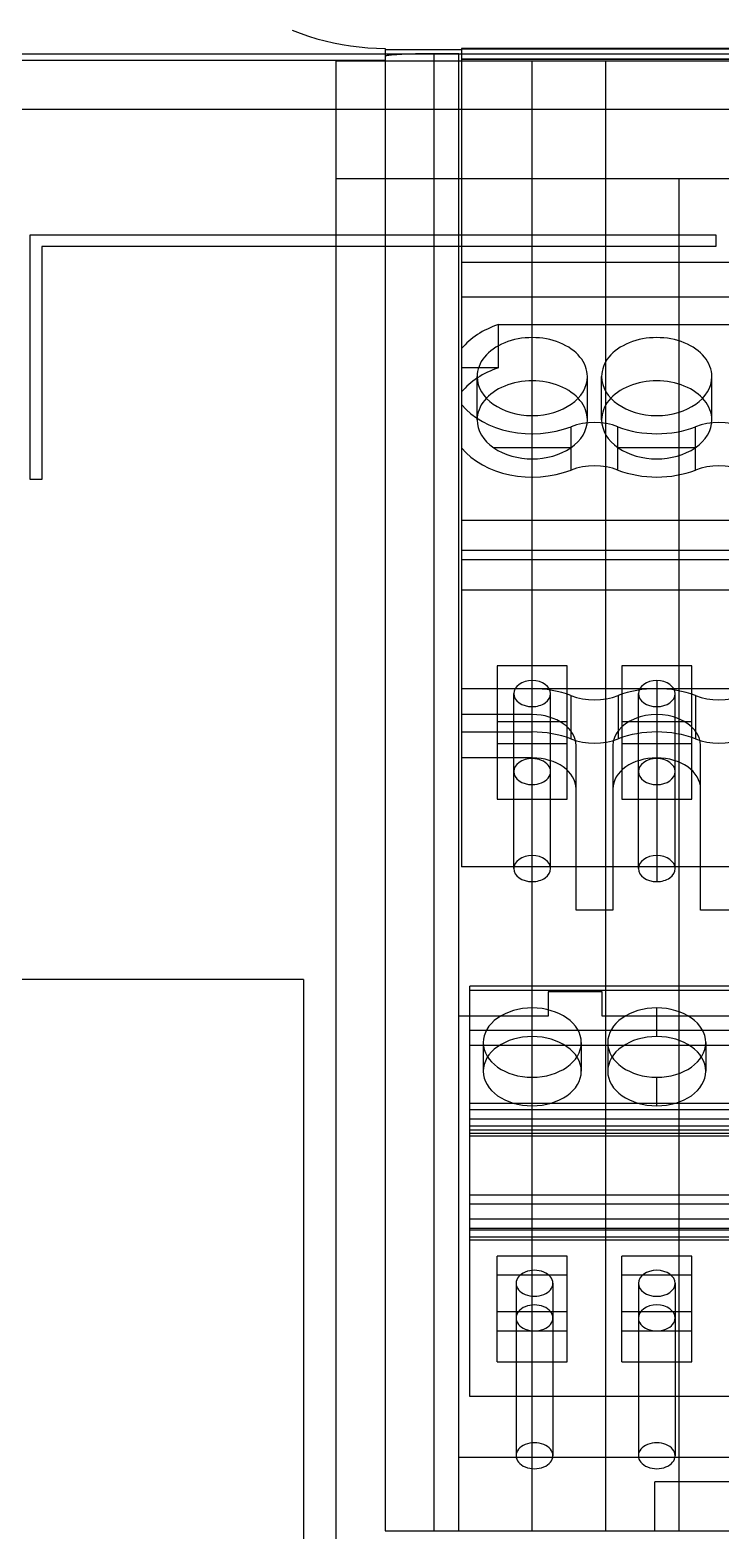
# Model space of a CAD drawing. Extents: x 0 to 226, y 0 to 690.
# Drawn here: x 83.5 to 111.7, y 444.2 to 505.5 of the extents above; entities that cross this region are included whole.
import ezdxf

# ---------------------------------------------------------------- set-up
doc = ezdxf.new("R2010")
doc.units = 0
doc.layers.add('-15N-THT. THIẾT BỊ ĐÓNG MỞ', color=40, linetype='CONTINUOUS')

# ---------------------------------------------------------------- blocks, each defined once
blk = doc.blocks.new('06 - N - SC VSD ATV630D30~D45N4')
at = {"layer": '-15N-THT. THIẾT BỊ ĐÓNG MỞ'}
for p, q in [((-18.799, 160.841), (-18.466, 160.711)), ((-18.466, 160.711), (-18.129, 160.593)), ((-18.129, 160.593), (-17.79, 160.488)), ((-17.79, 160.488), (-17.448, 160.395)), ((-17.448, 160.395), (-17.105, 160.315)), ((-17.105, 160.315), (-16.76, 160.247)), ((-16.76, 160.247), (-16.413, 160.191)), ((-16.413, 160.191), (-16.064, 160.148)), ((-16.064, 160.148), (-15.713, 160.116)), ((-15.713, 160.116), (-15.358, 160.097)), ((-15.358, 160.097), (-15, 160.091)), ((-15, 160.091), (-15, 160.091)), ((-15, 160.091), (-15, 99.591)), ((-15, 160.042), (-11.88, 160.042)), ((-11.88, 160.091), (-11.88, 160.091)), ((34.52, 160.091), (-11.88, 160.091)), ((-11.88, 160.091), (-11.88, 159.662)), ((34.52, 160.055), (-11.88, 160.055)), ((-105, 159.864), (104.99, 159.864)), ((-15, 159.594), (-100.991, 159.594)), ((-17, 34.535), (-17, 159.594)), ((-17, 159.594), (-17, 159.594)), ((-17, 159.584), (104.03, 159.584)), ((-17, 159.584), (-17, 159.584)), ((-14.998, 159.772), (-15, 159.767)), ((-15, 159.584), (-15, 159.584)), ((-14.991, 159.777), (-14.998, 159.772)), ((-14.98, 159.782), (-14.991, 159.777)), ((-14.965, 159.787), (-14.98, 159.782)), ((-14.945, 159.792), (-14.965, 159.787)), ((-14.921, 159.797), (-14.945, 159.792)), ((-14.893, 159.801), (-14.921, 159.797)), ((-14.86, 159.806), (-14.893, 159.801)), ((-14.824, 159.81), (-14.86, 159.806)), ((-14.783, 159.815), (-14.824, 159.81)), ((-14.738, 159.819), (-14.783, 159.815)), ((-14.69, 159.823), (-14.738, 159.819)), ((-14.638, 159.827), (-14.69, 159.823)), ((-14.582, 159.831), (-14.638, 159.827)), ((-14.523, 159.835), (-14.582, 159.831)), ((-14.46, 159.839), (-14.523, 159.835)), ((-14.394, 159.843), (-14.46, 159.839)), ((-14.325, 159.846), (-14.394, 159.843)), ((-14.253, 159.849), (-14.325, 159.846)), ((-14.178, 159.852), (-14.253, 159.849)), ((-14.101, 159.855), (-14.178, 159.852)), ((-14.021, 159.857), (-14.101, 159.855)), ((-13.939, 159.86), (-14.021, 159.857)), ((-13.855, 159.862), (-13.939, 159.86)), ((-13.769, 159.864), (-13.855, 159.862)), ((-13.677, 159.866), (-13.769, 159.864)), ((-13.584, 159.868), (-13.677, 159.866)), ((-13.489, 159.869), (-13.584, 159.868)), ((-13.392, 159.87), (-13.489, 159.869)), ((-13.295, 159.871), (-13.392, 159.87)), ((-13.197, 159.872), (-13.295, 159.871)), ((-13.099, 159.872), (-13.197, 159.872)), ((-13, 159.872), (-13.099, 159.872)), ((-12, 159.872), (-13, 159.872)), ((-13, 99.591), (-13, 159.872)), ((-12, 99.591), (-12, 159.872)), ((-12, 159.584), (-12, 159.584)), ((-11.88, 159.662), (34.52, 159.662)), ((-11.88, 159.652), (-11.88, 159.652)), ((-11.88, 159.652), (34.52, 159.652)), ((-11.88, 159.652), (-11.88, 126.686)), ((-11.88, 159.584), (-11.88, 159.584)), ((-9, 99.591), (-9, 159.584)), ((-9, 159.584), (-9, 159.584)), ((-6, 159.584), (-6, 159.584)), ((-6, 99.591), (-6, 159.584)), ((93.553, 157.602), (-93.563, 157.602)), ((101.088, 154.765), (-17, 154.765)), ((-17, 154.765), (-17, 154.765)), ((-9, 154.765), (-9, 154.765)), ((-6, 154.765), (-6, 154.765)), ((-3, 154.765), (-3, 154.765)), ((-3, 99.591), (-3, 154.765)), ((-29.491, 152.482), (-1.509, 152.482)), ((-29.491, 142.5), (-29.491, 152.482)), ((-29.009, 152), (-29.009, 142.5)), ((-29.009, 152), (-29.009, 152)), ((-1.509, 152), (-29.009, 152)), ((-1.509, 152.482), (-1.509, 152)), ((-1.509, 152.482), (-1.509, 152.482)), ((-1.509, 152), (-1.509, 152)), ((34.52, 151.359), (-11.88, 151.359)), ((-11.88, 149.945), (34.52, 149.945)), ((-10.375, 147.051), (-10.375, 148.819)), ((-10.375, 148.819), (2.535, 148.819)), ((-10.375, 147.051), (-11.88, 147.051)), ((-11.25, 144.93), (-11.25, 146.697)), ((-6.75, 144.93), (-6.75, 146.697)), ((-6.17, 144.93), (-6.17, 146.697)), ((-1.67, 144.93), (-1.67, 146.697)), ((-7.418, 142.882), (-7.418, 144.649)), ((-5.502, 142.882), (-5.502, 144.649)), ((-2.338, 142.882), (-2.338, 144.649)), ((-7.429, 143.79), (-10.571, 143.79)), ((-2.349, 143.79), (-5.491, 143.79)), ((-29.009, 142.5), (-29.491, 142.5)), ((-29.009, 142.5), (-29.009, 142.5)), ((34.52, 140.828), (-11.88, 140.828)), ((-11.88, 139.61), (34.52, 139.61)), ((34.52, 139.219), (-11.88, 139.219)), ((-11.88, 138), (34.52, 138)), ((-7.575, 134.889), (-10.425, 134.889)), ((-10.425, 134.889), (-10.425, 129.444)), ((-7.575, 129.444), (-7.575, 134.889)), ((-2.495, 134.889), (-5.345, 134.889)), ((-5.345, 134.889), (-5.345, 129.444)), ((-2.495, 129.444), (-2.495, 134.889)), ((-3.92, 134.288), (-3.92, 126.085)), ((-11.88, 133.962), (34.52, 133.962)), ((-9.75, 126.615), (-9.75, 133.757)), ((-8.25, 126.615), (-8.25, 133.757)), ((-7.42, 133.677), (-7.42, 131.909)), ((-5.5, 133.677), (-5.5, 131.909)), ((-4.67, 130.575), (-4.67, 133.757)), ((-3.17, 130.575), (-3.17, 133.757)), ((-2.34, 133.677), (-2.34, 131.909)), ((-9, 132.902), (-11.88, 132.902)), ((-10.425, 132.626), (-7.575, 132.626)), ((-5.345, 132.626), (-2.495, 132.626)), ((-11.88, 132.195), (-9, 132.195)), ((-7.575, 131.707), (-10.425, 131.707)), ((-2.495, 131.707), (-5.345, 131.707)), ((-9, 131.134), (-11.88, 131.134)), ((-7.21, 124.918), (-7.21, 131.636)), ((-5.71, 131.636), (-5.71, 124.918)), ((-2.13, 124.918), (-2.13, 131.636)), ((-4.67, 126.615), (-4.67, 130.575)), ((-3.17, 126.615), (-3.17, 130.575)), ((-10.425, 129.444), (-7.575, 129.444)), ((-5.345, 129.444), (-2.495, 129.444)), ((34.52, 126.686), (-11.88, 126.686)), ((-11.88, 126.686), (-11.88, 126.686)), ((-5.71, 124.918), (-7.21, 124.918)), ((-0.63, 124.918), (-2.13, 124.918)), ((-18.333, 122.091), (-67, 122.091)), ((-18.333, 122.091), (-18.333, 43.091)), ((-18.333, 122.091), (-18.333, 122.091)), ((-11.54, 121.637), (-11.54, 121.812)), ((59.57, 121.812), (-11.54, 121.812)), ((-11.54, 111.857), (-11.54, 121.637)), ((59.57, 121.637), (-11.54, 121.637)), ((-8.35, 121.591), (-8.35, 121.591)), ((-8.35, 121.591), (-8.35, 120.591)), ((-6.15, 121.591), (-8.35, 121.591)), ((-6.15, 121.591), (-6.15, 121.591)), ((-6.15, 120.591), (-6.15, 121.591)), ((-3.92, 119.763), (-3.92, 120.93)), ((-8.35, 120.591), (-12, 120.591)), ((-12, 120.591), (-12, 120.591)), ((-11.54, 120.591), (-11.54, 120.591)), ((-8.35, 120.591), (-8.35, 120.591)), ((-6.15, 120.591), (-6.15, 120.591)), ((28.8, 120.591), (-6.15, 120.591)), ((59.57, 120.01), (-11.54, 120.01)), ((-11, 119.515), (-11, 118.349)), ((-7, 119.515), (-7, 118.349)), ((-5.92, 119.515), (-5.92, 118.349)), ((-1.92, 119.515), (-1.92, 118.349)), ((59.57, 119.397), (-11.54, 119.397)), ((-3.92, 116.934), (-3.92, 118.101)), ((59.57, 117.027), (-11.54, 117.027)), ((59.57, 116.768), (-11.54, 116.768)), ((59.57, 116.386), (-11.54, 116.386)), ((59.57, 116.109), (-11.54, 116.109)), ((-11.54, 115.957), (59.57, 115.957)), ((59.57, 115.799), (-11.54, 115.799)), ((59.57, 115.697), (-11.54, 115.697)), ((59.57, 113.293), (-11.54, 113.293)), ((59.57, 112.918), (-11.54, 112.918)), ((59.57, 112.303), (-11.54, 112.303)), ((59.57, 111.928), (-11.54, 111.928)), ((-11.54, 105.069), (-11.54, 111.857)), ((59.57, 111.857), (-11.54, 111.857)), ((59.57, 111.575), (-11.54, 111.575)), ((59.57, 111.454), (-11.54, 111.454)), ((-7.575, 110.797), (-10.425, 110.797)), ((-10.425, 106.483), (-10.425, 110.797)), ((-7.575, 106.483), (-7.575, 110.797)), ((-2.495, 110.797), (-5.345, 110.797)), ((-5.345, 106.483), (-5.345, 110.797)), ((-2.495, 106.483), (-2.495, 110.797)), ((-7.575, 110.019), (-10.425, 110.019)), ((-10.425, 110.019), (-10.425, 110.019)), ((-9.657, 109.691), (-9.657, 102.655)), ((-8.157, 109.691), (-8.157, 102.655)), ((-7.575, 110.019), (-7.575, 110.019)), ((-2.495, 110.019), (-5.345, 110.019)), ((-5.345, 110.019), (-5.345, 110.019)), ((-4.67, 109.691), (-4.67, 108.277)), ((-3.17, 109.691), (-3.17, 102.655)), ((-2.495, 110.019), (-2.495, 110.019)), ((-10.425, 108.534), (-7.575, 108.534)), ((-5.345, 108.534), (-2.495, 108.534)), ((-4.67, 108.277), (-4.67, 102.655)), ((-10.425, 107.756), (-7.575, 107.756)), ((-5.345, 107.756), (-2.495, 107.756)), ((-10.425, 106.483), (-7.575, 106.483)), ((-5.345, 106.483), (-2.495, 106.483)), ((59.57, 105.069), (-11.54, 105.069)), ((-12, 102.591), (19.5, 102.591)), ((-12, 102.591), (-12, 102.591)), ((7, 101.591), (-4, 101.591)), ((-4, 101.591), (-4, 101.591)), ((-4, 99.591), (-4, 101.591)), ((-15, 99.591), (94.99, 99.591)), ((-15, 99.591), (-15, 99.591)), ((-12, 99.591), (-12, 99.591)), ((-9, 99.591), (-9, 99.591)), ((-6, 99.591), (-6, 99.591)), ((-4, 99.591), (-4, 99.591)), ((-3, 99.591), (-3, 99.591))]:
    blk.add_line(p, q, dxfattribs=at)
for centre, major_axis, start_param, end_param in [((-9, 146.697), (3.3, 0), 2.000496, 2.631557), ((-9, 146.697), (2.25, 0), 0, 3.141593), ((-3.92, 146.697), (2.25, 0), 0, 3.141593), ((-9, 144.93), (3.3, 0), 2.000496, 2.631557), ((-9, 146.697), (2.25, 0), 3.141593, 6.283185), ((-9, 144.93), (2.25, 0), 0, 3.141593), ((-3.92, 146.697), (2.25, 0), 3.141593, 6.283185), ((-3.92, 144.93), (2.25, 0), 0, 3.141593), ((-9, 146.697), (3.3, 0), -2.631557, -1.071002), ((-9, 144.93), (2.25, 0), 3.141593, 3.939704), ((-9, 144.93), (2.25, 0), -0.798111, 0), ((-6.46, 143.408), (2, 0), 1.071002, 2.070591), ((-3.92, 144.93), (2.25, 0), 3.141593, 3.939704), ((-3.92, 146.697), (3.3, 0), -2.070591, -1.071002), ((-3.92, 144.93), (2.25, 0), -0.798111, 0), ((-1.38, 143.408), (2, 0), 1.071002, 2.070591), ((-9, 144.93), (3.3, 0), -2.631557, -1.071002), ((-9, 144.93), (2.25, 0), -2.343482, -0.798111), ((-3.92, 144.93), (2.25, 0), -2.343482, -0.798111), ((-6.46, 141.64), (2, 0), 1.071002, 2.070591), ((-3.92, 144.93), (3.3, 0), -2.070591, -1.071002), ((-1.38, 141.64), (2, 0), 1.071002, 2.070591), ((-9, 133.757), (-0.75, 0), -1.570796, 0), ((-9, 133.757), (-0.75, 0), 3.141593, 4.712389), ((-3.92, 133.757), (-0.75, 0), -1.570795, 0), ((-3.92, 133.757), (-0.75, 0), 3.141593, 4.712388), ((-9, 133.757), (-0.75, 0), 0, 1.570796), ((-9, 131.636), (3.29, 0), 1.069969, 1.570796), ((-9, 133.757), (-0.75, 0), 1.570796, 3.141593), ((-6.46, 134.917), (2, 0), -2.071623, -1.069969), ((-3.92, 131.636), (3.29, 0), 1.570796, 2.071623), ((-3.92, 133.757), (-0.75, 0), 0, 1.570795), ((-3.92, 131.636), (-3.29, 0), -2.071623, -1.570796), ((-3.92, 133.757), (-0.75, 0), 1.570797, 3.141593), ((-1.38, 134.917), (-2, 0), 1.069969, 2.071623), ((-9, 131.636), (1.79, 0), 0, 1.570796), ((-3.92, 131.636), (1.79, 0), 0, 3.141593), ((-9, 129.868), (-3.29, 0), -2.071623, -1.570796), ((-6.46, 133.149), (-2, 0), 1.069969, 2.071623), ((-3.92, 129.868), (-3.29, 0), -2.071623, -1.069969), ((-1.38, 133.149), (-2, 0), 1.069969, 2.071623), ((-9, 130.575), (-0.75, 0), -1.570796, 1.570796), ((-9, 129.868), (-1.79, 0), 3.141593, 4.712389), ((-9, 130.575), (-0.75, 0), 1.570796, 4.712389), ((-3.92, 129.868), (-1.79, 0), 3.141593, 6.283185), ((-3.92, 130.575), (-0.75, 0), -1.570795, 1.570795), ((-3.92, 130.575), (-0.75, 0), 1.570797, 4.712388), ((-9, 126.615), (-0.75, 0), -1.570796, 0), ((-9, 126.615), (-0.75, 0), 3.141593, 4.712389), ((-3.92, 126.615), (-0.75, 0), -1.570796, 0), ((-3.92, 126.615), (-0.75, 0), 3.141593, 4.712389), ((-9, 126.615), (-0.75, 0), 0, 1.570796), ((-9, 126.615), (-0.75, 0), 1.570796, 3.141593), ((-3.92, 126.615), (-0.75, 0), 0, 1.570796), ((-3.92, 126.615), (-0.75, 0), 1.570796, 3.141593), ((-9, 119.515), (2, 0), 1.570796, 3.141593), ((-9, 119.515), (2, 0), 0, 1.570796), ((-3.92, 119.515), (2, 0), 1.570796, 3.141593), ((-3.92, 119.515), (2, 0), 0, 1.570796), ((-9, 118.349), (2, 0), 1.570796, 3.141593), ((-9, 119.515), (2, 0), 3.141593, 4.712389), ((-9, 118.349), (2, 0), 0, 1.570796), ((-9, 119.515), (2, 0), -1.570796, 0), ((-3.92, 118.349), (2, 0), 1.570796, 3.141593), ((-3.92, 119.515), (2, 0), 3.141593, 4.712389), ((-3.92, 118.349), (2, 0), 0, 1.570796), ((-3.92, 119.515), (2, 0), -1.570796, 0), ((-9, 118.349), (2, 0), 3.141593, 4.712389), ((-9, 118.349), (2, 0), -1.570796, 0), ((-3.92, 118.349), (2, 0), 3.141593, 4.712389), ((-3.92, 118.349), (2, 0), -1.570796, 0), ((-8.907, 109.691), (-0.75, 0), -3.141593, 0), ((-8.907, 109.691), (-0.75, 0), 0, 3.141593), ((-3.92, 109.691), (-0.75, 0), -3.141592, -0.000001), ((-3.92, 109.691), (-0.75, 0), 0.000001, 3.141592), ((-8.907, 108.277), (-0.75, 0), -3.141593, 0), ((-3.92, 108.277), (-0.75, 0), 3.141593, 6.283185), ((-8.907, 108.277), (-0.75, 0), 0, 3.141593), ((-3.92, 108.277), (-0.75, 0), 0, 3.141593), ((-8.907, 102.655), (-0.75, 0), -3.141593, 0), ((-3.92, 102.655), (-0.75, 0), -3.141593, 0), ((-8.907, 102.655), (-0.75, 0), 0, 3.141593), ((-3.92, 102.655), (-0.75, 0), 0, 3.141593)]:
    blk.add_ellipse(centre, major_axis=major_axis, ratio=0.707107, start_param=start_param, end_param=end_param, dxfattribs=at)

msp = doc.modelspace()

# ---------------------------------------------------------------- block references
msp.add_blockref('06 - N - SC VSD ATV630D30~D45N4', (113.005, 344.65))

doc.saveas('drawing.dxf')
